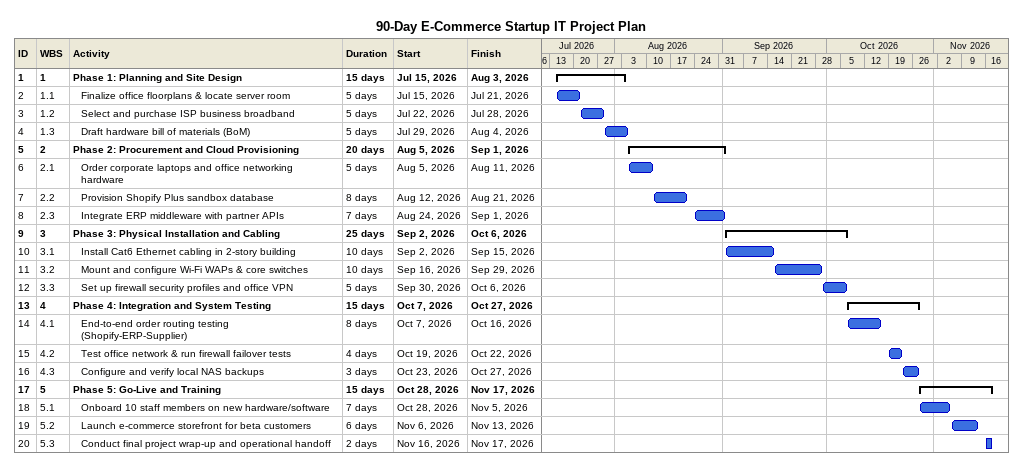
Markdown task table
90-Day E-Commerce Startup IT Project Plan

| ID | WBS | Task | Duration | Start | Finish |
|---|---|---|---|---|---|
| 1 | 1 | **Phase 1: Planning and Site Design** | 15d | 2026-07-15 | 2026-08-03 |
| 2 | 1.1 | Finalize office floorplans & locate server room | 5d | 2026-07-15 | 2026-07-21 |
| 3 | 1.2 | Select and purchase ISP business broadband | 5d | 2026-07-22 | 2026-07-28 |
| 4 | 1.3 | Draft hardware bill of materials (BoM) | 5d | 2026-07-29 | 2026-08-04 |
| 5 | 2 | **Phase 2: Procurement and Cloud Provisioning** | 20d | 2026-08-05 | 2026-09-01 |
| 6 | 2.1 | Order corporate laptops and office networking hardware | 5d | 2026-08-05 | 2026-08-11 |
| 7 | 2.2 | Provision Shopify Plus sandbox database | 8d | 2026-08-12 | 2026-08-21 |
| 8 | 2.3 | Integrate ERP middleware with partner APIs | 7d | 2026-08-24 | 2026-09-01 |
| 9 | 3 | **Phase 3: Physical Installation and Cabling** | 25d | 2026-09-02 | 2026-10-06 |
| 10 | 3.1 | Install Cat6 Ethernet cabling in 2-story building | 10d | 2026-09-02 | 2026-09-15 |
| 11 | 3.2 | Mount and configure Wi-Fi WAPs & core switches | 10d | 2026-09-16 | 2026-09-29 |
| 12 | 3.3 | Set up firewall security profiles and office VPN | 5d | 2026-09-30 | 2026-10-06 |
| 13 | 4 | **Phase 4: Integration and System Testing** | 15d | 2026-10-07 | 2026-10-27 |
| 14 | 4.1 | End-to-end order routing testing (Shopify-ERP-Supplier) | 8d | 2026-10-07 | 2026-10-16 |
| 15 | 4.2 | Test office network & run firewall failover tests | 4d | 2026-10-19 | 2026-10-22 |
| 16 | 4.3 | Configure and verify local NAS backups | 3d | 2026-10-23 | 2026-10-27 |
| 17 | 5 | **Phase 5: Go-Live and Training** | 15d | 2026-10-28 | 2026-11-17 |
| 18 | 5.1 | Onboard 10 staff members on new hardware/software | 7d | 2026-10-28 | 2026-11-05 |
| 19 | 5.2 | Launch e-commerce storefront for beta customers | 6d | 2026-11-06 | 2026-11-13 |
| 20 | 5.3 | Conduct final project wrap-up and operational handoff | 2d | 2026-11-16 | 2026-11-17 |
